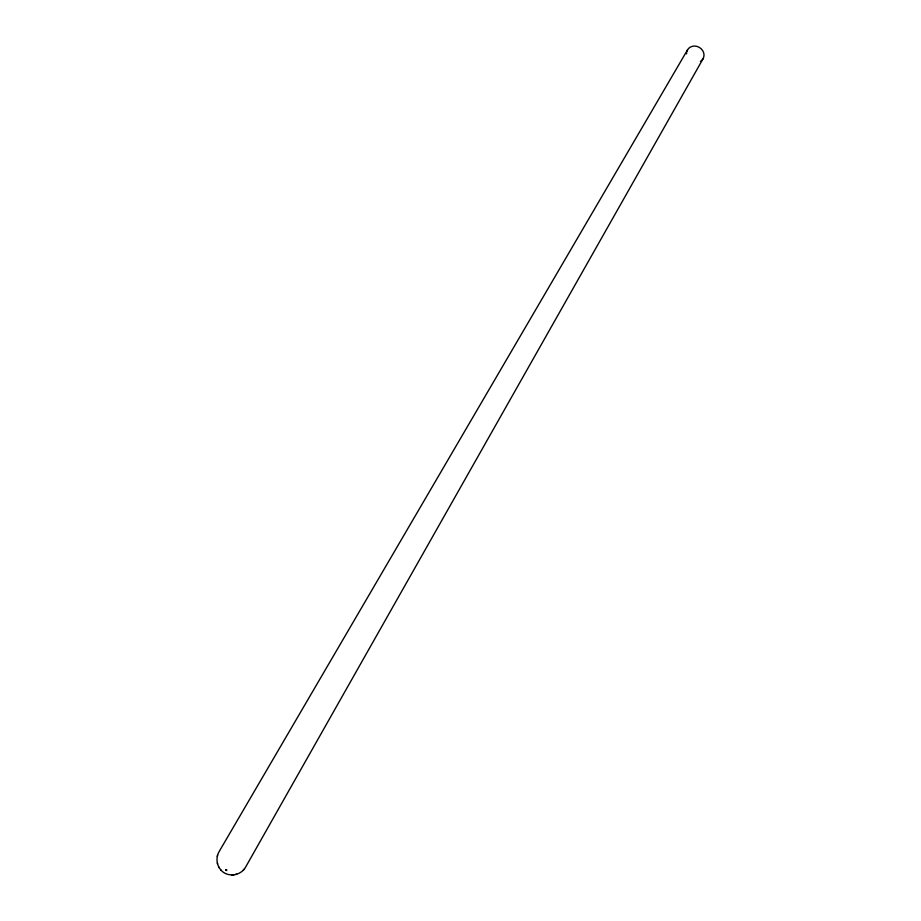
<?xml version="1.0" encoding="UTF-8"?>
<svg xmlns="http://www.w3.org/2000/svg" width="921" height="921" viewBox="0 0 921 921"><rect width="100%" height="100%" fill="white"/><g stroke="black" fill="none" stroke-linecap="round" stroke-linejoin="round"><path stroke-width="1.38" d="M687.538 49.838L219.175 851.511C215.721 857.29 216.377 865.28 221.052 870.184M217.31 856.449L217.575 855.321M703.045 58.783L245.757 866.845C241.152 875.813 227.429 877.874 220.856 869.977M243.271 870.138L244.042 869.274M226.716 869.85L225.68 870.333M235.661 874.501L236.674 874.225M233.197 874.904L234.176 874.8M231.77 874.95L232.702 874.938M226.727 870.633L225.657 869.539M218.714 866.868L219.175 867.686M217.344 863.081L217.609 864.094M686.686 52.198A8.945 7.99 29.9 0 1 699.292 47.374A8.945 7.99 29.9 0 1 701.422 60.694M700.743 61.2A8.945 7.99 29.9 0 1 700.374 61.431M686.594 53.902A8.945 7.99 29.9 0 1 686.594 53.038"/></g></svg>
